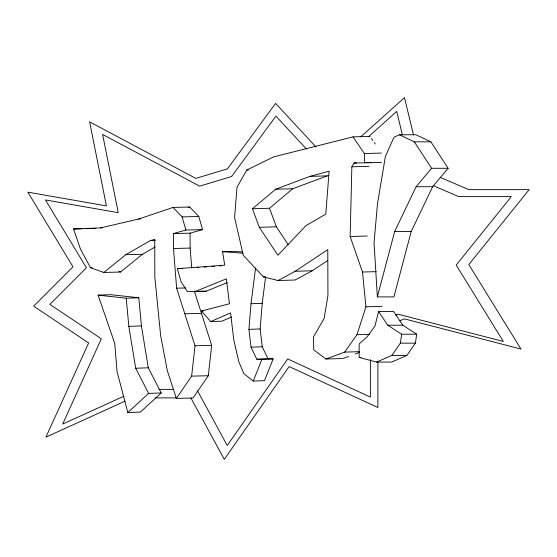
<?xml version="1.0" encoding="UTF-8"?>
<svg xmlns="http://www.w3.org/2000/svg" width="557" height="557" viewBox="0 0 557 557"><rect width="100%" height="100%" fill="white"/><g stroke="black" fill="none" stroke-linecap="round" stroke-linejoin="round"><path stroke-width="0.84" d="M370.064 136.374L353.02 136.883L273.557 156.914L246.709 170.087L236.983 187.298L234.608 217.543L243.291 255.322L263.398 276.871L278.027 280.519L295.203 271.28L327.788 249.654L327.934 295.663L324.125 318.437L313.466 336.978L313.758 349.893L325.977 359.014L344.672 352.115L356.967 334.708L365.942 306.81L362.496 272.046L350.151 236.509L351.85 166.828L354.064 163.006L356.619 162.929M242.253 251.938L233.766 251.304L222.556 251.701L224.736 265.153L177.377 268.655L180.969 281.584L187.368 291.61L195.061 291.59L226.386 278.827L229.428 303.76L201.46 311.057L210.727 321.577L230.584 312.923L233.773 339.916L238.765 361.611L243.869 373.663L253.261 381.065L264.471 380.668L273.153 358.868L256.826 359.286L251.026 347.185L248.923 329.361L251.019 303.725L255.593 267.924M273.153 358.868L268.042 358.889L262.243 346.781L260.14 328.964L262.229 303.328L265.612 276.906M194.351 291.074L211.674 345.368L208.304 375.731L193.021 398.011L176.36 398.422L191.643 376.142L195.013 345.779L176.632 288.185L173.478 248.499L173.429 233.571L185.878 230.041L202.539 229.63L198.814 216.499L189.7 207.023L173.039 207.434L138.665 219.033L100.58 227.89L73.538 228.969L80.452 249.021L90.506 267.701L103.818 272.45L120.479 272.039L142.488 254.27L155.118 247.002M376.595 362.064L391.773 355.484L400.379 343.147L401.639 334.214L387.756 325.218L378.565 311.467L393.604 311.467L402.795 325.218L416.678 334.214L415.418 343.147L406.812 355.484L391.634 362.064L376.595 362.064L359.154 357.441L359.154 343.906L367.021 336.915L375 325.984L378.565 311.467M377.361 296.902L394.683 231.482L416.114 186.72L431.571 168.284L448.113 168.284L430.867 141.826L415.905 134.773L399.362 134.773L394.001 137.231L385.388 156.44L377.472 203.911L374.053 242.859L377.361 296.902L393.903 296.902L411.226 231.482L432.657 186.72L448.113 168.284M253.261 381.065L261.943 359.272M127.797 412.542L148.622 393.395L161.224 392.95L148.28 367.801L141.429 325.929L138.818 297.765L110.711 294.695L98.109 295.14L114.714 343.307L117.047 371.498L127.797 412.542L140.392 412.089L161.224 392.95M360.616 136.945L404.493 97.635L413.468 134.822M368.456 136.723L396.716 111.407L402.377 134.864M252.467 208.764L275.673 189.241L309.887 176.388L329.11 171.208L325.796 214.111L305.981 225.62L277.908 255.245L259.304 227.312L252.467 208.764L269.511 208.262L292.717 188.732L328.609 175.434M103.818 272.45L125.826 254.674L150.348 240.575L154.721 239.406L154.832 277.17L160.66 335.711L167.351 370.788L176.36 398.422M278.027 280.519L295.071 280.018L312.254 270.772L327.46 260.683M124.023 396.173L62.697 424.072L101.332 338.802L49.865 304.38L86.446 267.771L45.444 199.935L118.237 212.663L102.592 134.439L199.657 186.135L231.566 176.513L275.945 116.148L306.434 149.004M125.081 401.137L45.966 437.12L88.64 342.945L33.643 306.155L72.974 266.796L27.85 192.158L106.415 205.895L89.607 121.837L195.799 178.393L227.472 168.841L275.583 103.414L316.049 147.027M231.475 317.024L221.944 321.18L210.727 321.577M195.061 291.59L206.278 291.186L227.159 282.678M395.658 315.123L398.032 314.197L503.347 341.469L456.183 265.09L511.298 196.614L458.773 196.614L433.228 185.662M399.661 320.783L404.493 318.882L520.962 349.044L468.813 264.596L529.15 189.631L468.813 189.631L440.141 177.335M343.021 358.513L348.71 356.41M355.22 354.008L359.286 352.504M188.064 207.573L189.7 207.023M173.429 233.571L190.09 233.16L202.539 229.63M197.199 267.618L198.926 267.492M204.092 267.109L206.675 266.914M211.841 266.531L214.424 266.343M219.59 265.961L221.31 265.835M95.268 228.356L86.036 228.655M177.377 268.655L182.55 268.467M194.268 291.367L206.278 291.186M98.109 295.14L126.223 298.211L138.818 297.765M251.019 303.725L262.229 303.328M201.46 311.057L203.187 311.001M126.223 298.211L128.827 326.381L141.429 325.929M248.923 329.361L260.14 328.964M251.026 347.185L262.243 346.781M256.826 359.286L268.042 358.889M128.827 326.381L135.685 368.247L148.28 367.801M353.02 136.883L364.389 153.565L381.441 153.057M365.998 162.651L371.115 162.498M354.064 163.006L381.468 162.463M351.85 166.828L368.894 166.327M246.709 170.087L248.415 170.038M309.887 176.388L326.938 175.88M275.673 189.241L292.717 188.732M259.304 227.312L276.356 226.803L288.275 244.711M350.151 236.509L367.202 236.001M295.203 271.28L312.254 270.772M362.496 272.046L376.135 271.642M263.398 276.871L265.104 276.822M365.942 306.81L382.137 306.329M356.967 334.708L369.751 334.332M344.672 352.115L359.168 351.683M325.977 359.014L342.165 358.534M173.039 207.434L182.153 216.91L198.814 216.499M138.665 219.033L140.336 218.992M100.58 227.89L102.251 227.848M73.538 228.969L81.872 228.76M150.348 240.575L155.34 240.45M173.478 248.499L190.139 248.088L191.712 267.931M125.826 254.674L142.488 254.27M90.506 267.701L92.17 267.659M176.632 288.185L185.794 287.955M184.806 313.779L201.467 313.368M195.013 345.779L211.674 345.368M191.643 376.142L208.304 375.731M399.362 134.773L414.324 141.826L430.867 141.826M416.114 186.72L432.657 186.72M394.683 231.482L411.226 231.482M387.756 325.218L402.795 325.218M401.639 334.214L416.678 334.214M400.379 343.147L415.418 343.147M391.773 355.484L406.812 355.484M359.154 357.441L360.825 357.441M158.794 389.385L173.457 389.385M155.494 397.893L176.193 397.893M222.556 251.701L242.915 253.212M118.913 271.482L120.479 272.039M371.491 138.463L372.912 140.545M374.332 142.634L375.279 144.019M414.324 141.826L431.571 168.284M197.568 390.896L227.249 445.496L287.725 358.959L370.377 397.085L370.377 359.759M190.856 397.893L224.276 459.365L289.132 366.562L377.89 407.508L377.89 361.458M135.685 368.247L148.622 393.395M269.511 208.262L276.356 226.803M182.153 216.91L185.878 230.041M364.389 153.565L364.417 162.971M190.09 233.16L190.139 248.088"/></g></svg>
